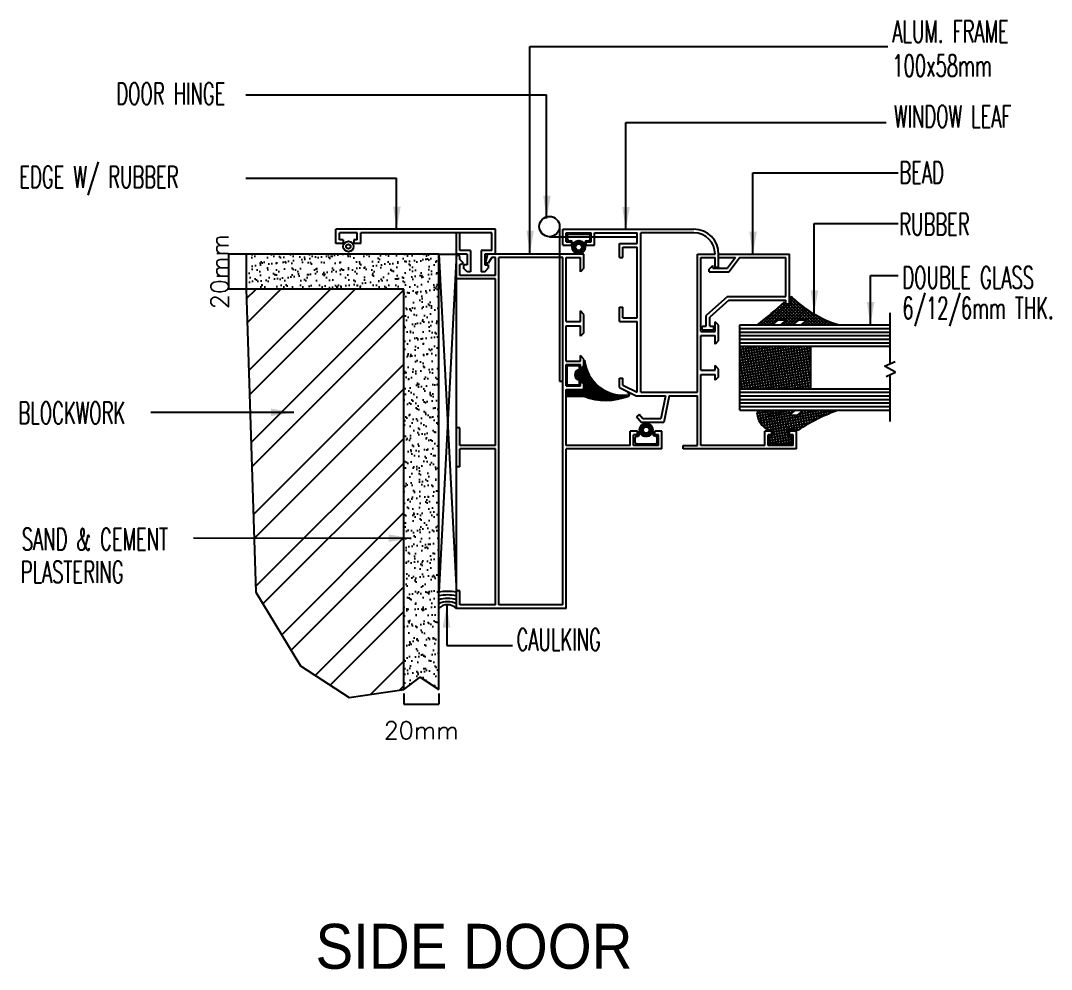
# Model space of a CAD drawing. Extents: x -1710 to 74306, y 106176 to 135285.
# Drawn here: x 68415 to 74306, y 109871 to 115294 of the extents above; entities that cross this region are included whole.
import ezdxf

# ---------------------------------------------------------------- set-up
doc = ezdxf.new("R2010")
doc.units = 0
doc.header["$LTSCALE"] = 1000
doc.header["$MEASUREMENT"] = 0
doc.header["$PDMODE"] = 34
doc.layers.get('0').update_dxf_attribs({"linetype": 'CONTINUOUS'})
doc.layers.get('DEFPOINTS').update_dxf_attribs({"linetype": 'CONTINUOUS'})
for name, color, linetype in [('DIM', 11, 'CONTINUOUS'), ('F-NOTE', 2, 'CONTINUOUS'), ('Hatch', 11, 'CONTINUOUS'), ('TXT1', 2, 'CONTINUOUS'), ('WIN', 2, 'CONTINUOUS')]:
    doc.layers.add(name, color=color, linetype=linetype)
doc.styles.add('BR', font='BR.SHX')
doc.styles.add('ROMANS', font='ROMANS.SHX', dxfattribs={"height": 100})
doc.styles.add('TTXT', font='swisse.ttf', dxfattribs={"width": 0.6})
doc.dimstyles.new('R', dxfattribs={"dimscale": 0, "dimtxt": 0.275, "dimasz": 0.08, "dimexe": 0.05, "dimexo": 0.05, "dimgap": 0.04, "dimtad": 1, "dimdec": 0, "dimlfac": 1000, "dimzin": 0, "dimdsep": 46, "dimtxsty": 'BR', "dimblk1": 'ARCHTICK', "dimblk2": 'ARCHTICK', "dimsah": 1, "dimcen": 0.3, "dimdle": 0.05, "dimclrd": 4, "dimclre": 4, "dimclrt": 7, "dimadec": 0, "dimazin": 0, "dimtfac": 1.5, "dimtdec": 4, "dimtofl": 0, "dimtmove": 2, "dimatfit": 3, "dimldrblk": 'ARCHTICK', "dimfxl": 0, "dimtolj": 1, "dimtzin": 0, "dimarcsym": 0})
pattern_1 = [(10, (22852.7, 152679.206), (-2.6047227, 14.7721163), []), (100, (22852.7, 152679.206), (-14.7721163, -2.6047227), [])]

# ---------------------------------------------------------------- blocks, each defined once
blk = doc.blocks.new('*X97')
at = {"color": 0}
for p, q in [((326.10477, 435.44204), (326.10661, 435.44388)), ((326.10477, 435.44187), (326.10678, 435.44387)), ((326.10478, 435.44223), (326.10642, 435.44386)), ((326.10479, 435.44171), (326.10694, 435.44385)), ((326.10482, 435.44156), (326.10708, 435.44382)), ((326.10482, 435.44245), (326.1062, 435.44382)), ((326.10491, 435.44271), (326.10594, 435.44374)), ((326.10582, 435.44235), (326.1051, 435.44307)), ((326.10513, 435.44311), (326.10554, 435.44351)), ((326.10588, 435.44247), (326.10518, 435.44317)), ((326.10595, 435.44257), (326.10526, 435.44326)), ((326.10604, 435.44266), (326.10535, 435.44335)), ((326.10613, 435.44274), (326.10544, 435.44344)), ((326.10625, 435.44281), (326.10554, 435.44351)), ((326.10637, 435.44286), (326.10564, 435.44359)), ((326.10652, 435.44289), (326.10576, 435.44365)), ((326.10668, 435.4429), (326.10587, 435.44371)), ((326.10689, 435.44287), (326.106, 435.44376)), ((326.10845, 435.44149), (326.10613, 435.4438)), ((326.10624, 435.44281), (326.10722, 435.44379)), ((326.10848, 435.44163), (326.10627, 435.44384)), ((326.10851, 435.44178), (326.10643, 435.44386)), ((326.1065, 435.44289), (326.10735, 435.44374)), ((326.10852, 435.44195), (326.10659, 435.44388)), ((326.10669, 435.4429), (326.10747, 435.44368)), ((326.10852, 435.44213), (326.10677, 435.44387)), ((326.10685, 435.44288), (326.10759, 435.44362)), ((326.10849, 435.44233), (326.10697, 435.44385)), ((326.10698, 435.44284), (326.1077, 435.44355)), ((326.1071, 435.44278), (326.1078, 435.44348)), ((326.1072, 435.44271), (326.1079, 435.4434)), ((326.10844, 435.44256), (326.10721, 435.44379)), ((326.1073, 435.44262), (326.10799, 435.44331)), ((326.10738, 435.44253), (326.10807, 435.44322)), ((326.10744, 435.44242), (326.10815, 435.44312)), ((326.10831, 435.44286), (326.10751, 435.44367)), ((326.10663, 435.44013), (326.10477, 435.44199)), ((326.1068, 435.44013), (326.10478, 435.44216)), ((326.10644, 435.44014), (326.10478, 435.4418)), ((326.10696, 435.44015), (326.1048, 435.44231)), ((326.10623, 435.44017), (326.10482, 435.44159)), ((326.1071, 435.44018), (326.10483, 435.44246)), ((326.10486, 435.44142), (326.10584, 435.4424)), ((326.10582, 435.44164), (326.10487, 435.4426)), ((326.10598, 435.44025), (326.10489, 435.44133)), ((326.10491, 435.44129), (326.10576, 435.44214)), ((326.10575, 435.44189), (326.10492, 435.44272)), ((326.10496, 435.44117), (326.10575, 435.44196)), ((326.10575, 435.44207), (326.10497, 435.44285)), ((326.10502, 435.44106), (326.10577, 435.4418)), ((326.10577, 435.44222), (326.10503, 435.44296)), ((326.10561, 435.44043), (326.10508, 435.44097)), ((326.10509, 435.44095), (326.10581, 435.44167)), ((326.10517, 435.44085), (326.10587, 435.44155)), ((326.10525, 435.44075), (326.10594, 435.44144)), ((326.10533, 435.44066), (326.10602, 435.44135)), ((326.10543, 435.44058), (326.10612, 435.44127)), ((326.10552, 435.4405), (326.10623, 435.4412)), ((326.10563, 435.44042), (326.10635, 435.44115)), ((326.10574, 435.44036), (326.10649, 435.44111)), ((326.10586, 435.4403), (326.10666, 435.4411)), ((326.10598, 435.44025), (326.10686, 435.44113)), ((326.10611, 435.4402), (326.10722, 435.4413)), ((326.10626, 435.44017), (326.10848, 435.44239)), ((326.10724, 435.44022), (326.10629, 435.44117)), ((326.10641, 435.44014), (326.10851, 435.44224)), ((326.10737, 435.44027), (326.10653, 435.44111)), ((326.10657, 435.44013), (326.10852, 435.44208)), ((326.10749, 435.44033), (326.10671, 435.4411)), ((326.10675, 435.44013), (326.10852, 435.4419)), ((326.1076, 435.44039), (326.10687, 435.44113)), ((326.10694, 435.44015), (326.1085, 435.4417)), ((326.10771, 435.44046), (326.107, 435.44117)), ((326.10781, 435.44053), (326.10711, 435.44123)), ((326.10717, 435.4402), (326.10845, 435.44147)), ((326.10791, 435.44061), (326.10722, 435.44131)), ((326.108, 435.4407), (326.10731, 435.44139)), ((326.10734, 435.44143), (326.10844, 435.44253)), ((326.10808, 435.44079), (326.10739, 435.44149)), ((326.10816, 435.44089), (326.10745, 435.4416)), ((326.10746, 435.44031), (326.10834, 435.44119)), ((326.1075, 435.44229), (326.10822, 435.44302)), ((326.10823, 435.441), (326.1075, 435.44173)), ((326.10841, 435.44135), (326.10751, 435.44225)), ((326.10752, 435.44178), (326.1084, 435.44266)), ((326.10753, 435.44215), (326.10829, 435.44291)), ((326.1083, 435.44111), (326.10754, 435.44187)), ((326.10755, 435.44199), (326.10835, 435.44279)), ((326.10836, 435.44123), (326.10755, 435.44204))]:
    blk.add_line(p, q, dxfattribs=at)
blk = doc.blocks.new('_ARCHTICK')
at = {"color": 0, "linetype": 'ByBlock', "const_width": 0.15}
blk.add_lwpolyline([(-0.5, -0.5), (0.5, 0.5)], dxfattribs=at)
blk = doc.blocks.new('*D109')
at = {"layer": 'DEFPOINTS', "color": 0}
for p in [(69702.9, 113959.1), (69602.7, 113759.1), (69702.9, 113759.1)]:
    blk.add_point(p, dxfattribs=at)
at = {"layer": 'DIM', "color": 4, "lineweight": -2}
for p, q in [((69702.9, 113959.1), (69602.6, 113959.1)), ((69602.7, 113959.2), (69602.7, 113759.1)), ((69702.9, 113759.1), (69602.6, 113759.1))]:
    blk.add_line(p, q, dxfattribs=at)
at = {"layer": 'DIM', "color": 4, "lineweight": -2, "xscale": 0.08, "yscale": 0.08, "zscale": 0.08}
for p, rotation in [((69602.7, 113959.1), 90), ((69602.7, 113759.1), 270)]:
    blk.add_blockref('_ARCHTICK', p, dxfattribs=dict(at, rotation=rotation))
at = {"layer": 'DIM', "color": 7, "insert": (69552.6, 113859.1), "char_height": 100, "attachment_point": 5, "rotation": 90, "style": 'ROMANS'}
blk.add_mtext('\\A1;20mm', dxfattribs=at)
blk = doc.blocks.new('*D110')
at = {"layer": 'DEFPOINTS', "color": 0}
for p in [(70604.5, 111447.1), (70804.5, 111447.1), (70804.5, 111387.1)]:
    blk.add_point(p, dxfattribs=at)
at = {"layer": 'DIM', "color": 4, "lineweight": -2}
for p, q in [((70604.5, 111447.1), (70604.5, 111387.1)), ((70804.5, 111447.1), (70804.5, 111387.1)), ((70604.4, 111387.1), (70804.5, 111387.1))]:
    blk.add_line(p, q, dxfattribs=at)
at = {"layer": 'DIM', "color": 4, "lineweight": -2, "xscale": 0.08, "yscale": 0.08, "zscale": 0.08, "rotation": 180}
blk.add_blockref('_ARCHTICK', (70604.5, 111387.1), dxfattribs=at)
at = {"layer": 'DIM', "color": 4, "lineweight": -2, "xscale": 0.08, "yscale": 0.08, "zscale": 0.08}
blk.add_blockref('_ARCHTICK', (70804.5, 111387.1), dxfattribs=at)
at = {"layer": 'DIM', "color": 7, "insert": (70704.5, 111237), "char_height": 100, "attachment_point": 5, "style": 'ROMANS'}
blk.add_mtext('\\A1;20mm', dxfattribs=at)
blk = doc.blocks.new('*X96')
at = {"color": 0}
for p, q in [((326.05319, 435.46099), (326.05513, 435.46293)), ((326.05319, 435.46117), (326.05495, 435.46293)), ((326.05522, 435.45919), (326.05319, 435.46121)), ((326.05505, 435.45918), (326.05319, 435.46104)), ((326.0532, 435.46083), (326.05529, 435.46292)), ((326.05486, 435.45919), (326.0532, 435.46085)), ((326.05321, 435.46137), (326.05475, 435.46291)), ((326.05537, 435.45921), (326.05321, 435.46137)), ((326.05323, 435.46068), (326.05544, 435.46289)), ((326.05552, 435.45924), (326.05324, 435.46151)), ((326.05465, 435.45923), (326.05324, 435.46064)), ((326.05326, 435.46054), (326.05559, 435.46286)), ((326.05327, 435.4616), (326.05452, 435.46285)), ((326.05424, 435.4607), (326.05328, 435.46165)), ((326.05331, 435.4604), (326.05419, 435.46129)), ((326.05417, 435.46094), (326.05333, 435.46178)), ((326.05336, 435.46028), (326.05416, 435.46108)), ((326.05339, 435.4619), (326.05422, 435.46274)), ((326.05417, 435.46112), (326.05339, 435.4619)), ((326.05342, 435.46016), (326.05417, 435.46092)), ((326.05419, 435.46128), (326.05345, 435.46202)), ((326.05348, 435.46005), (326.05421, 435.46078)), ((326.05423, 435.46141), (326.05352, 435.46212)), ((326.05355, 435.45994), (326.05426, 435.46065)), ((326.05429, 435.46153), (326.0536, 435.46222)), ((326.05363, 435.45985), (326.05433, 435.46054)), ((326.05437, 435.46163), (326.05368, 435.46232)), ((326.05445, 435.46172), (326.05376, 435.46241)), ((326.05455, 435.4618), (326.05386, 435.46249)), ((326.05466, 435.46186), (326.05396, 435.46257)), ((326.05479, 435.46192), (326.05406, 435.46264)), ((326.05493, 435.46195), (326.05417, 435.46271)), ((326.0551, 435.46196), (326.05429, 435.46277)), ((326.05531, 435.46192), (326.05442, 435.46282)), ((326.05687, 435.46054), (326.05455, 435.46286)), ((326.05462, 435.45924), (326.05689, 435.46151)), ((326.0569, 435.46069), (326.05469, 435.4629)), ((326.05476, 435.45921), (326.05692, 435.46136)), ((326.05483, 435.46193), (326.05572, 435.46282)), ((326.05693, 435.46084), (326.05484, 435.46292)), ((326.05492, 435.45919), (326.05693, 435.4612)), ((326.05694, 435.461), (326.05501, 435.46293)), ((326.05504, 435.46196), (326.05584, 435.46276)), ((326.05509, 435.45918), (326.05694, 435.46103)), ((326.05694, 435.46118), (326.05519, 435.46293)), ((326.0552, 435.46195), (326.05596, 435.4627)), ((326.05528, 435.45919), (326.05693, 435.46084)), ((326.05535, 435.46191), (326.05607, 435.46264)), ((326.05691, 435.46138), (326.05539, 435.46291)), ((326.05547, 435.46186), (326.05618, 435.46257)), ((326.05549, 435.45923), (326.05689, 435.46063)), ((326.05558, 435.46179), (326.05628, 435.46249)), ((326.05685, 435.46162), (326.05562, 435.46285)), ((326.05568, 435.46172), (326.05637, 435.46241)), ((326.05576, 435.46162), (326.05646, 435.46232)), ((326.0565, 435.45985), (326.0558, 435.46055)), ((326.05584, 435.46152), (326.05654, 435.46222)), ((326.05658, 435.45995), (326.05587, 435.46066)), ((326.05588, 435.46068), (326.05685, 435.46164)), ((326.0559, 435.4614), (326.05661, 435.46212)), ((326.05673, 435.46192), (326.05592, 435.46273)), ((326.05665, 435.46005), (326.05592, 435.46078)), ((326.05682, 435.46041), (326.05593, 435.4613)), ((326.05594, 435.46127), (326.05668, 435.46201)), ((326.05671, 435.46017), (326.05595, 435.46093)), ((326.05596, 435.46111), (326.05674, 435.46189)), ((326.05596, 435.46093), (326.0568, 435.46177)), ((326.05677, 435.46028), (326.05596, 435.46109)), ((326.05439, 435.45931), (326.05331, 435.46038)), ((326.05402, 435.4595), (326.0535, 435.46002)), ((326.05372, 435.45975), (326.05441, 435.46044)), ((326.05381, 435.45967), (326.0545, 435.46036)), ((326.0539, 435.45959), (326.0546, 435.46029)), ((326.054, 435.45951), (326.05472, 435.46023)), ((326.05411, 435.45944), (326.05485, 435.46018)), ((326.05423, 435.45938), (326.05501, 435.46016)), ((326.05435, 435.45932), (326.05519, 435.46017)), ((326.05448, 435.45928), (326.05544, 435.46024)), ((326.05566, 435.45928), (326.0547, 435.46023)), ((326.05579, 435.45933), (326.05495, 435.46017)), ((326.05591, 435.45938), (326.05513, 435.46016)), ((326.05602, 435.45944), (326.05528, 435.46018)), ((326.05613, 435.45951), (326.05541, 435.46023)), ((326.05623, 435.45959), (326.05553, 435.46029)), ((326.05633, 435.45967), (326.05563, 435.46036)), ((326.05642, 435.45976), (326.05573, 435.46045)), ((326.05575, 435.45931), (326.05681, 435.46037)), ((326.05613, 435.45952), (326.05661, 435.45999))]:
    blk.add_line(p, q, dxfattribs=at)
blk = doc.blocks.new('*X95')
at = {"color": 0}
for p, q in [((326.08479, 435.51517), (326.08469, 435.51527)), ((326.08469, 435.51477), (326.08487, 435.51494)), ((326.08525, 435.51383), (326.08469, 435.51439)), ((326.08469, 435.51389), (326.08509, 435.51428)), ((326.08469, 435.513), (326.08532, 435.51363)), ((326.08581, 435.51238), (326.08469, 435.51351)), ((326.08469, 435.51212), (326.08557, 435.51299)), ((326.08654, 435.51077), (326.08469, 435.51262)), ((326.08469, 435.51123), (326.08582, 435.51236)), ((326.08469, 435.51035), (326.08609, 435.51175)), ((326.08751, 435.50892), (326.08469, 435.51174)), ((326.08469, 435.50947), (326.08637, 435.51114)), ((326.08897, 435.50657), (326.08469, 435.51085)), ((326.08469, 435.50858), (326.08665, 435.51054)), ((326.09272, 435.50194), (326.08469, 435.50997)), ((326.08469, 435.5077), (326.08695, 435.50996)), ((326.08469, 435.50681), (326.08726, 435.50938)), ((326.09184, 435.50194), (326.08469, 435.50909)), ((326.08469, 435.50593), (326.08757, 435.50881)), ((326.09095, 435.50194), (326.08469, 435.5082)), ((326.08581, 435.5062), (326.08469, 435.50732)), ((326.08615, 435.50651), (326.0879, 435.50825)), ((326.08615, 435.50562), (326.08823, 435.5077)), ((326.08615, 435.50474), (326.08858, 435.50717)), ((326.08469, 435.50239), (326.08893, 435.50663)), ((326.08541, 435.50571), (326.08469, 435.50644)), ((326.08469, 435.50151), (326.08929, 435.50611)), ((326.08469, 435.50505), (326.08565, 435.50601)), ((326.08469, 435.50063), (326.08966, 435.5056)), ((326.08501, 435.50523), (326.08469, 435.50555)), ((326.08469, 435.49974), (326.09004, 435.5051)), ((326.09072, 435.49953), (326.08608, 435.50416)), ((326.08611, 435.50028), (326.09043, 435.5046)), ((326.09025, 435.50176), (326.08615, 435.50586)), ((326.09025, 435.50087), (326.08615, 435.50497)), ((326.08604, 435.50066), (326.08469, 435.50202)), ((326.08469, 435.49621), (326.09025, 435.50177)), ((326.08948, 435.49811), (326.08488, 435.50271)), ((326.08989, 435.49858), (326.08528, 435.50319)), ((326.0903, 435.49906), (326.08568, 435.50368)), ((326.08611, 435.4994), (326.09083, 435.50411)), ((326.08611, 435.49851), (326.09123, 435.50363)), ((326.09042, 435.50194), (326.09165, 435.50316)), ((326.09131, 435.50194), (326.09207, 435.5027)), ((326.09219, 435.50194), (326.0925, 435.50225)), ((326.08565, 435.50018), (326.08469, 435.50113)), ((326.08469, 435.49532), (326.09025, 435.50088)), ((326.08525, 435.49969), (326.08469, 435.50025)), ((326.08469, 435.49444), (326.09031, 435.50006)), ((326.08469, 435.49356), (326.09114, 435.50001)), ((326.08485, 435.49921), (326.08469, 435.49936)), ((326.08907, 435.49764), (326.08611, 435.50059)), ((326.08866, 435.49717), (326.08611, 435.49971)), ((326.08825, 435.49669), (326.08611, 435.49883)), ((326.09113, 435.49999), (326.09106, 435.50006)), ((326.08621, 435.49431), (326.08469, 435.49583)), ((326.08662, 435.49479), (326.08472, 435.49669)), ((326.08702, 435.49527), (326.08512, 435.49717)), ((326.08743, 435.49574), (326.08551, 435.49766)), ((326.08784, 435.49622), (326.08591, 435.49814)), ((326.08581, 435.49383), (326.08469, 435.49494)), ((326.0854, 435.49335), (326.08469, 435.49406)), ((326.08469, 435.49267), (326.08557, 435.49355)), ((326.085, 435.49287), (326.08469, 435.49318))]:
    blk.add_line(p, q, dxfattribs=at)

msp = doc.modelspace()

# ---------------------------------------------------------------- hatches: boundary and pattern name
at = {"layer": 'Hatch', "linetype": 'Continuous'}
h = msp.add_hatch(dxfattribs=at)
h.set_pattern_fill('AR-SAND', color=4, scale=35, style=0)
h.set_pattern_definition([(37.5, (-7261.466, 154682.193), (-2.204768, 67.438832), [0, -53.2, 0, -59.5, 0, -56.875]), (7.5, (-7261.47, 154682.19), (61.942185, 98.77511), [0, -28.7, 0, -47.95, 0, -18.375]), (327.5, (-7304.516, 154682.193), (108.994965, 0.198067), [0, -17.5, 0, -63, 0, -82.25]), (317.5, (-7304.52, 154682.19), (105.21443, 30.71864), [0, -8.75, 0, -41.3, 0, -47.25])])
h.paths.add_polyline_path([(70804.456, 113959.1059), (69702.9238, 113959.1059), (69702.9238, 113759.1059), (70604.456, 113759.1059), (70604.456, 111471.3255), (70697.8769, 111542.0101), (70804.456, 111471.3255)])
h = msp.add_hatch(dxfattribs=at)
h.set_pattern_fill('ANSI32', color=4, scale=800, style=0)
h.set_pattern_definition([(45, (-7261.47, 154682.2), (-212.132, 212.132), []), (45, (-7120.04, 154682.2), (-212.132, 212.132), [])])
h.paths.add_polyline_path([(70604.456, 113759.1059), (69702.9238, 113759.1059), (69758.5594, 112027.4325), (70014.7369, 111606.0218), (70292.2625, 111424.6552), (70604.456, 111471.3255)])
h = msp.add_hatch(dxfattribs=at)
h.set_pattern_fill('NET', color=21, scale=120, angle=370, style=0)
h.set_pattern_definition(pattern_1)
h.paths.add_polyline_path([(72525.706, 113432.6059), (72525.706, 113189.6059), (72930.706, 113189.6059), (72930.706, 113432.6059)])
h = msp.add_hatch(dxfattribs=at)
h.set_pattern_fill('NET', color=11, scale=50, angle=135, style=0)
h.set_pattern_definition([(135, (29132.6147, 153238.287), (-4.4194174, -4.4194174), []), (225, (29132.6147, 153238.287), (4.4194174, -4.4194174), [])])
h.paths.add_polyline_path([(71539.3588, 113146.5251), (71634.706, 113146.5251, 0.19060795), (71888.2041, 113147.6699, 0.230182851), (71894.1489, 113154.2304, -0.424819431), (71637.6574, 113353.0359), (71637.6574, 113317.7838), (71615.0944, 113295.2208), (71609.3985, 113295.2208), (71609.3985, 113300.1582, 0.855413064), (71609.8149, 113238.3074), (71619.6711, 113238.3074), (71637.6574, 113220.3211), (71637.6574, 113180.4922), (71539.3588, 113180.4922)])
h = msp.add_hatch(dxfattribs=at)
h.set_pattern_fill('NET', color=21, scale=120, angle=370, style=0)
h.set_pattern_definition(pattern_1)
h.paths.add_polyline_path([(72693.9539, 112872.8384), (72823.2081, 112872.8384), (72823.2081, 112920.7694), (72801.6409, 112920.7694), (72801.6409, 112952.5894), (72858.4798, 112952.5894, -0.06753959), (73092.706, 113068.1059), (72891.6113, 113068.1059), (72855.641, 113038.5152), (72807.8289, 113038.5152), (72843.7992, 113068.1059), (72626.956, 113068.1059, 0.423328226), (72712.8656, 112949.1136), (72712.8656, 112920.7694), (72693.9539, 112920.7694)])

# ---------------------------------------------------------------- linework, layer by layer
for p, q in [((71495.4042, 114116.5075), (71495.4042, 113233.127)), ((71495.4042, 113233.127), (71513.206, 113233.127))]:
    msp.add_line(p, q)
msp.add_circle((71437.4093, 114116.5075), 57.9949)
at = {"layer": 'Hatch', "color": 4}
for p, q in [((71325.8509, 115146.33), (73371.9553, 115146.33)), ((71325.8509, 113964.1173), (71325.8509, 115146.33)), ((69700.9812, 114869.82), (71421.2546, 114869.82)), ((71421.2546, 114163.2334), (71421.2546, 114869.82)), ((71873.5525, 114099.0049), (71873.5525, 114710.9911)), ((71873.5525, 114710.9911), (73360.9965, 114710.9911)), ((72599.8903, 113957.3729), (72599.8903, 114422.8465)), ((72599.8903, 114422.8465), (73429.6921, 114422.8465)), ((69700.9812, 114393.6297), (70563.8653, 114393.6297)), ((70563.8653, 114100.8559), (70563.8653, 114393.6297)), ((72950.4197, 114133.5218), (73429.6921, 114133.5218)), ((72950.4197, 113622.4984), (72950.4197, 114133.5218)), ((73271.5565, 113836.7162), (73429.6921, 113836.7162)), ((73271.5565, 113556.0171), (73271.5565, 113836.7162)), ((69975.6567, 113053.4929), (69158.7505, 113053.4929)), ((70647.4511, 112334.309), (69402.9958, 112334.9321)), ((70850.4453, 111953.5639), (70850.4453, 111723.0614)), ((70850.4453, 111723.0614), (71226.4397, 111723.0614))]:
    msp.add_line(p, q, dxfattribs=at)
at = {"layer": 'Hatch'}
for p, q in [((70905.706, 113959.1059), (70804.456, 112026.5441)), ((70804.456, 113959.1059), (70905.706, 112026.3191)), ((71538.9361, 113322.2422), (71609.3985, 113322.2422)), ((71538.9361, 113211.2859), (71538.9361, 113322.2422)), ((71609.3985, 113295.2208), (71609.3985, 113322.2422)), ((71609.3985, 113295.2208), (71615.0944, 113295.2208)), ((71637.6574, 113317.7838), (71615.0944, 113295.2208)), ((71637.6574, 113353.0359), (71637.6574, 113317.7838)), ((71609.8141, 113211.2859), (71609.8141, 113238.3074)), ((71609.8141, 113238.3074), (71619.6711, 113238.3074)), ((71637.6574, 113220.3211), (71619.6711, 113238.3074)), ((71538.9361, 113211.2859), (71609.8141, 113211.2859)), ((71539.3588, 113146.5251), (71539.3588, 113180.4922)), ((71539.3588, 113180.4922), (71637.6574, 113180.4922)), ((71637.6574, 113180.4922), (71637.6574, 113220.3211)), ((71539.3588, 113146.5251), (71634.706, 113146.5251)), ((71881.6658, 113169.4134), (71888.5864, 113166.2967))]:
    msp.add_line(p, q, dxfattribs=at)
for points in [[(71604.331, 114036.6692, -1), (71604.331, 113960.7042, -1)], [(71604.331, 114016.9179, -1), (71604.331, 113980.4555, -1)], [(71990.2433, 112992.1384, -1), (71990.2433, 112916.1734, -1)], [(71990.2433, 112972.3871, -1), (71990.2433, 112935.9247, -1)]]:
    msp.add_lwpolyline(points, format="xyb", close=True, dxfattribs=at)
msp.add_lwpolyline([(69702.9238, 113959.1059), (69702.9238, 113759.1059), (69758.5594, 112027.4325), (70014.7369, 111606.0218), (70292.2625, 111424.6552), (70604.456, 111471.3255), (70697.8769, 111542.0101), (70804.456, 111471.3255)], dxfattribs=at)
msp.add_circle((71614.456, 113269.2654), 8.0078, dxfattribs=at)
for centre, radius, start, end in [((71614.456, 113269.2654), 31.304, 99.29744625, 261.47250349), ((71861.7832, 113377.334), 225.439, 186.18742307, 278.25433671), ((71760.0081, 113467.504), 344.5694, 248.67557467, 291.84035242), ((71884.4287, 113157.0647), 10.125, 291.84035242, 65.75528677), ((70854.5013, 111765.5896), 265.7099, 78.88906158, 100.8562366), ((70854.5013, 111765.5896), 245.4599, 77.95924093, 101.76414827), ((70854.5773, 111812.5007), 178.3717, 73.3429891, 106.31949259), ((70854.6968, 111859.8962), 112.377, 63.00508757, 116.55608069), ((70854.7836, 111882.5574), 72.4592, 45.35005094, 133.99248907)]:
    msp.add_arc(centre, radius, start, end, dxfattribs=at)
at = {"layer": 'WIN'}
for p, q in [((71128.456, 114100.8559), (70217.206, 114100.8559)), ((70217.206, 114019.8559), (70217.206, 114100.8559)), ((70237.456, 114040.1059), (70237.456, 114080.6059)), ((70338.706, 114080.6059), (70237.456, 114080.6059)), ((70338.706, 114040.1059), (70338.706, 114080.6059)), ((70358.956, 114019.8559), (70358.956, 114080.6059)), ((71108.206, 114080.6059), (70358.956, 114080.6059)), ((70905.706, 113959.1059), (70905.706, 114080.6059)), ((70925.956, 113979.3559), (70925.956, 114080.6059)), ((71108.206, 113979.3559), (71108.206, 114080.6059)), ((71128.456, 113959.1059), (71128.456, 114100.8559)), ((71513.206, 114100.8559), (72262.456, 114100.8559)), ((71513.206, 114009.7309), (71513.206, 114100.8559)), ((71533.456, 114029.9809), (71533.456, 114080.6059)), ((71533.456, 114080.6059), (71675.206, 114080.6059)), ((71540.2463, 114045.3342), (71540.2463, 114063.1613)), ((71550.3713, 114073.2863), (71659.3403, 114073.2863)), ((71669.4653, 114045.3342), (71669.4653, 114063.1613)), ((71675.206, 114029.9809), (71675.206, 114080.6059)), ((71695.456, 114080.6059), (71938.456, 114080.6059)), ((71695.456, 114009.7309), (71695.456, 114080.6059)), ((71938.456, 114019.8559), (71938.456, 114080.6059)), ((72262.456, 114080.6059), (71958.706, 114080.6059)), ((71958.706, 113169.3559), (71958.706, 114080.6059)), ((70257.706, 114019.8559), (70217.206, 114019.8559)), ((70257.706, 114040.1059), (70237.456, 114040.1059)), ((70257.706, 114040.1059), (70257.706, 114019.8559)), ((70338.706, 114040.1059), (70318.456, 114040.1059)), ((70318.456, 114040.1059), (70318.456, 114019.8559)), ((70358.956, 114019.8559), (70318.456, 114019.8559)), ((71437.4093, 114058.5127), (71938.456, 114058.5127)), ((71513.206, 114009.7309), (71563.831, 114009.7309)), ((71533.456, 114029.9809), (71563.831, 114029.9809)), ((71550.3713, 114035.2092), (71557.8901, 114035.2092)), ((71563.831, 114029.9809), (71563.831, 114009.7309)), ((71568.0151, 114025.0842), (71568.0151, 114009.7309)), ((71640.1328, 114025.0842), (71640.1328, 114009.7309)), ((71644.831, 114029.9809), (71675.206, 114029.9809)), ((71644.831, 114029.9809), (71644.831, 114009.7309)), ((71644.831, 114009.7309), (71695.456, 114009.7309)), ((71650.2578, 114035.2092), (71659.3403, 114035.2092)), ((71837.206, 114019.8559), (71938.456, 114019.8559)), ((71837.206, 113938.8559), (71837.206, 114019.8559)), ((70905.706, 113817.3559), (70905.706, 113959.1059)), ((70966.456, 113959.1059), (70905.706, 113959.1059)), ((70986.706, 113979.3559), (70925.956, 113979.3559)), ((70966.456, 113959.1059), (70966.456, 113898.3559)), ((70986.706, 113979.3559), (70986.706, 113857.8559)), ((71047.456, 113979.3559), (71047.456, 113857.8559)), ((71108.206, 113979.3559), (71047.456, 113979.3559)), ((71067.706, 113959.1059), (71067.706, 113898.3559)), ((71634.706, 113959.1059), (71067.706, 113959.1059)), ((71071.2984, 113908.0922), (71085.8628, 113959.1059)), ((71634.706, 113878.1059), (71634.706, 113959.1059)), ((71857.456, 113999.6059), (71938.456, 113999.6059)), ((71857.456, 113938.8559), (71857.456, 113999.6059)), ((71938.456, 113594.6059), (71938.456, 113999.6059)), ((72282.706, 113959.1059), (72383.956, 113959.1059)), ((72282.706, 113169.3559), (72282.706, 113959.1059)), ((72404.206, 113884.0847), (72404.206, 113959.1059)), ((72404.206, 113959.1059), (72809.206, 113959.1059)), ((72809.206, 113675.6059), (72809.206, 113959.1059)), ((70925.956, 113927.444), (70925.956, 113938.8559)), ((70946.1009, 113906.7754), (70925.956, 113927.444)), ((70925.956, 113899.4477), (70946.1009, 113906.7754)), ((70925.956, 113837.6059), (70925.956, 113899.4477)), ((70966.456, 113898.3559), (70946.206, 113898.3559)), ((70946.206, 113898.3559), (70946.206, 113878.1059)), ((71067.706, 113898.3559), (71087.956, 113898.3559)), ((71087.8092, 113908.0922), (71071.2984, 113908.0922)), ((71108.206, 113938.8559), (71087.8092, 113908.0922)), ((71087.956, 113898.3559), (71087.956, 113878.1059)), ((71128.456, 113938.8559), (71108.206, 113938.8559)), ((71128.456, 113837.6059), (71128.456, 113938.8559)), ((71513.206, 113938.8559), (71148.706, 113938.8559)), ((71148.706, 111954.3559), (71148.706, 113938.8559)), ((71513.206, 111954.3559), (71513.206, 113938.8559)), ((71533.456, 113938.8559), (71614.456, 113938.8559)), ((71533.456, 113574.3559), (71533.456, 113938.8559)), ((71614.456, 113857.8559), (71614.456, 113938.8559)), ((71837.206, 113938.8559), (71857.456, 113938.8559)), ((72302.956, 113938.8559), (72383.956, 113938.8559)), ((72302.956, 113517.6559), (72302.956, 113938.8559)), ((72350.8038, 113873.3628), (72371.0538, 113893.601)), ((72371.0538, 113878.1059), (72371.0538, 113893.601)), ((72383.956, 113884.0847), (72383.956, 113938.8559)), ((72383.956, 113884.0847), (72404.206, 113884.0847)), ((72404.206, 113938.8559), (72500.4495, 113938.8559)), ((72500.4495, 113938.8559), (72455.1676, 113878.1059)), ((72525.706, 113938.8559), (72465.3301, 113857.8559)), ((72525.706, 113938.8559), (72788.956, 113938.8559)), ((72788.956, 113716.1059), (72788.956, 113938.8559)), ((71128.456, 113837.6059), (70925.956, 113837.6059)), ((70966.456, 113857.8559), (70946.206, 113878.1059)), ((70986.706, 113857.8559), (70966.456, 113857.8559)), ((71067.706, 113857.8559), (71047.456, 113857.8559)), ((71067.706, 113857.8559), (71087.956, 113878.1059)), ((71634.706, 113878.1059), (71614.456, 113857.8559)), ((72350.8038, 113857.8559), (72350.8038, 113873.3628)), ((72350.8038, 113857.8559), (72465.3301, 113857.8559)), ((72371.0538, 113878.1059), (72455.1676, 113878.1059)), ((71128.456, 113817.3559), (70905.706, 113817.3559)), ((71128.456, 112865.6059), (71128.456, 113817.3559)), ((72455.1676, 113716.1059), (72333.331, 113608.0376)), ((72455.1676, 113716.1059), (72788.956, 113716.1059)), ((71837.206, 113574.3559), (71837.206, 113655.3559)), ((71837.206, 113655.3559), (71857.456, 113655.3559)), ((71857.456, 113594.6059), (71857.456, 113655.3559)), ((72462.8543, 113695.8559), (72353.581, 113598.9311)), ((72462.8543, 113695.8559), (72788.956, 113695.8559)), ((72788.956, 113675.6059), (72788.956, 113695.8559)), ((72788.956, 113675.6059), (72809.206, 113675.6059)), ((71634.706, 113614.8559), (71614.456, 113635.1059)), ((71614.456, 113574.3559), (71614.456, 113635.1059)), ((71634.706, 113509.5559), (71634.706, 113614.8559)), ((71857.456, 113594.6059), (71938.456, 113594.6059)), ((72333.331, 113547.2876), (72333.331, 113608.0376)), ((72353.581, 113547.2876), (72353.581, 113598.9311)), ((73385.197, 113333.2317), (73385.197, 113622.8991)), ((71533.456, 113574.3559), (71614.456, 113574.3559)), ((71533.456, 113550.0559), (71614.456, 113550.0559)), ((71533.456, 113347.5559), (71533.456, 113550.0559)), ((71614.456, 113489.3059), (71614.456, 113550.0559)), ((71837.206, 113574.3559), (71938.456, 113574.3559)), ((71938.456, 113169.3559), (71938.456, 113574.3559)), ((72309.7181, 113527.0376), (72309.7181, 113547.2876)), ((72309.7181, 113547.2876), (72333.331, 113547.2876)), ((72353.581, 113547.2876), (72377.194, 113547.2876)), ((72377.194, 113527.0376), (72377.194, 113547.2876)), ((72404.206, 113552.1725), (72383.956, 113572.4225)), ((72383.956, 113517.6559), (72383.956, 113572.4225)), ((72404.206, 113464.8326), (72404.206, 113552.1725)), ((72525.706, 113068.1059), (72525.706, 113554.1059)), ((72525.706, 113554.1059), (73385.197, 113554.1059)), ((72525.706, 113533.8559), (73385.197, 113533.8559)), ((72709.1868, 113552.5278), (72746.1104, 113582.9028)), ((72746.1104, 113582.9028), (72793.9224, 113582.9028)), ((72756.9988, 113552.5278), (72793.9224, 113582.9028)), ((72828.9957, 113554.1059), (72864.966, 113583.6967)), ((72864.966, 113583.6967), (72912.7781, 113583.6967)), ((72876.8078, 113554.1059), (72912.7781, 113583.6967)), ((71634.706, 113509.5559), (71614.456, 113489.3059)), ((72302.956, 113517.6559), (72383.956, 113517.6559)), ((72302.956, 113493.3559), (72383.956, 113493.3559)), ((72302.956, 113294.9059), (72302.956, 113493.3559)), ((72309.7181, 113527.0376), (72377.194, 113527.0376)), ((72383.956, 113444.5826), (72383.956, 113493.3559)), ((72525.706, 113513.6059), (73385.197, 113513.6059)), ((72525.706, 113493.3559), (73385.197, 113493.3559)), ((72525.706, 113473.1059), (73385.197, 113473.1059)), ((72404.206, 113464.8326), (72383.956, 113444.5826)), ((72525.706, 113452.8559), (73385.197, 113452.8559)), ((72525.706, 113432.6059), (73385.197, 113432.6059)), ((72930.706, 113189.6059), (72930.706, 113432.6059)), ((71634.706, 113358.7001), (71614.456, 113378.9501)), ((71614.456, 113347.5559), (71614.456, 113378.9501)), ((71634.706, 113321.5808), (71634.706, 113358.7001)), ((71533.456, 113347.5559), (71614.456, 113347.5559)), ((71533.456, 113205.8059), (71533.456, 113327.3059)), ((71533.456, 113327.3059), (71614.456, 113327.3059)), ((71614.456, 113303.8578), (71614.456, 113327.3059)), ((71634.706, 113321.5808), (71614.456, 113303.8578)), ((72302.956, 113294.9059), (72383.956, 113294.9059)), ((72383.956, 113294.9059), (72383.956, 113321.7205)), ((72404.206, 113301.4705), (72383.956, 113321.7205)), ((72404.206, 113258.0579), (72404.206, 113301.4705)), ((73351.6823, 113318.3129), (73413.0836, 113345.6452)), ((73415.0348, 113285.123), (73351.6823, 113318.3129)), ((71837.206, 113250.3559), (71857.456, 113250.3559)), ((71837.206, 113197.3407), (71837.206, 113250.3559)), ((71857.456, 113209.8559), (71857.456, 113250.3559)), ((72302.956, 112865.6059), (72302.956, 113270.6059)), ((72302.956, 113270.6059), (72383.956, 113270.6059)), ((72383.956, 113237.8079), (72383.956, 113270.6059)), ((72404.206, 113258.0579), (72383.956, 113237.8079)), ((73362.3467, 113259.7368), (73415.0348, 113285.123)), ((73385.197, 113002.0116), (73385.197, 113270.7465)), ((71533.456, 113205.8059), (71614.456, 113205.8059)), ((71533.456, 112865.6059), (71533.456, 113185.5559)), ((71533.456, 113185.5559), (71634.706, 113185.5559)), ((71614.456, 113205.8059), (71614.456, 113232.1655)), ((71634.706, 113216.9501), (71614.456, 113232.1655)), ((71634.706, 113185.5559), (71634.706, 113216.9501)), ((71837.206, 113197.3407), (71933.6756, 113149.1059)), ((71857.456, 113209.8559), (71938.456, 113169.3559)), ((72525.706, 113189.6059), (73385.197, 113189.6059)), ((71933.6756, 113149.1059), (72100.055, 113149.1059)), ((71958.706, 113169.3559), (72282.706, 113169.3559)), ((72100.055, 113149.1059), (72073.73, 113017.4809)), ((72120.706, 113149.1059), (72090.331, 112997.2309)), ((72120.706, 113149.1059), (72282.706, 113149.1059)), ((72282.706, 112865.6059), (72282.706, 113149.1059)), ((72525.706, 113169.3559), (73385.197, 113169.3559)), ((72525.706, 113149.1059), (73385.197, 113149.1059)), ((72525.706, 113128.8559), (73385.197, 113128.8559)), ((72525.706, 113108.6059), (73385.197, 113108.6059)), ((72525.706, 113088.3559), (73385.197, 113088.3559)), ((72525.706, 113068.1059), (73385.197, 113068.1059)), ((72688.02, 113036.937), (72724.9436, 113067.312)), ((72735.8321, 113036.937), (72772.7557, 113067.312)), ((72807.8289, 113038.5152), (72843.7992, 113068.1059)), ((72855.641, 113038.5152), (72891.6113, 113068.1059)), ((71950.4032, 113042.821), (71934.8469, 113029.857)), ((71962.0362, 112997.2309), (71934.8469, 113029.857)), ((71971.5206, 113017.4809), (71950.4032, 113042.821)), ((72073.73, 113017.4809), (71971.5206, 113017.4809)), ((72688.02, 113036.937), (72735.8321, 113036.937)), ((72807.8289, 113038.5152), (72855.641, 113038.5152)), ((70905.706, 112744.1059), (70905.706, 112966.8559)), ((70925.956, 112966.8559), (70905.706, 112966.8559)), ((70925.956, 112865.6059), (70925.956, 112966.8559)), ((71897.956, 112865.6059), (71897.956, 112946.6059)), ((71939.7128, 112946.6059), (71897.956, 112946.6059)), ((71939.7128, 112926.3559), (71939.7128, 112946.6059)), ((71952.0396, 112927.6897), (71952.0396, 112946.6059)), ((72090.331, 112997.2309), (71962.0362, 112997.2309)), ((72028.5738, 112930.0327), (72028.5738, 112946.6059)), ((72040.5342, 112926.3559), (72040.5342, 112946.6059)), ((72080.206, 112946.6059), (72040.5342, 112946.6059)), ((72080.206, 112845.3559), (72080.206, 112946.6059)), ((72667.456, 112865.6059), (72667.456, 112946.6059)), ((72707.956, 112946.6059), (72667.456, 112946.6059)), ((72707.956, 112926.3559), (72707.956, 112946.6059)), ((72809.206, 112926.3559), (72809.206, 112946.6059)), ((72849.706, 112946.6059), (72809.206, 112946.6059)), ((72849.706, 112845.3559), (72849.706, 112946.6059)), ((71918.206, 112865.6059), (71918.206, 112926.3559)), ((71939.7128, 112926.3559), (71918.206, 112926.3559)), ((71926.9897, 112883.9316), (71926.9897, 112907.4397)), ((71941.9146, 112917.5647), (71937.1147, 112917.5647)), ((72042.8013, 112919.9077), (72038.6988, 112919.9077)), ((72059.956, 112926.3559), (72040.5342, 112926.3559)), ((72052.9263, 112883.9316), (72052.9263, 112909.7827)), ((72059.956, 112865.6059), (72059.956, 112926.3559)), ((72687.706, 112865.6059), (72687.706, 112926.3559)), ((72707.956, 112926.3559), (72687.706, 112926.3559)), ((72829.456, 112926.3559), (72809.206, 112926.3559)), ((72829.456, 112865.6059), (72829.456, 112926.3559)), ((71128.456, 112865.6059), (70925.956, 112865.6059)), ((70925.956, 112744.1059), (70925.956, 112845.3559)), ((71128.456, 112845.3559), (70925.956, 112845.3559)), ((71128.456, 111954.3559), (71128.456, 112845.3559)), ((71897.956, 112865.6059), (71533.456, 112865.6059)), ((72080.206, 112845.3559), (71533.456, 112845.3559)), ((71533.456, 111934.1059), (71533.456, 112845.3559)), ((72059.956, 112865.6059), (71918.206, 112865.6059)), ((72042.8013, 112873.8066), (71937.1147, 112873.8066)), ((72201.706, 112865.6059), (72282.706, 112865.6059)), ((72201.706, 112845.3559), (72201.706, 112865.6059)), ((72849.706, 112845.3559), (72201.706, 112845.3559)), ((72667.456, 112865.6059), (72302.956, 112865.6059)), ((72829.456, 112865.6059), (72687.706, 112865.6059)), ((70925.956, 112744.1059), (70905.706, 112744.1059)), ((70925.956, 112035.3559), (70905.706, 112035.3559)), ((70905.706, 111934.1059), (70905.706, 112035.3559)), ((70925.956, 111954.3559), (70925.956, 112035.3559)), ((71128.456, 111954.3559), (70925.956, 111954.3559)), ((71513.206, 111954.3559), (71148.706, 111954.3559)), ((71533.456, 111934.1059), (70905.706, 111934.1059))]:
    msp.add_line(p, q, dxfattribs=at)
at = {"layer": 'WIN', "color": 4}
for p, q in [((70804.456, 113959.1059), (69702.9238, 113959.1059)), ((70804.456, 111471.3255), (70804.456, 113959.1059))]:
    msp.add_line(p, q, dxfattribs=at)
at = {"layer": 'WIN', "color": 11}
for p, q in [((70804.456, 113959.1059), (70905.706, 113959.1059)), ((70905.706, 112035.3559), (70905.706, 113817.3559)), ((72818.0943, 113666.7226), (72818.0943, 113718.4701)), ((72780.0678, 113666.7226), (72780.0678, 113685.7309)), ((72780.0678, 113666.7226), (72818.0943, 113666.7226)), ((72712.8656, 112920.7694), (72712.8656, 112949.1136)), ((72858.4798, 112952.5894), (72801.6409, 112952.5894)), ((72801.6409, 112920.7694), (72801.6409, 112952.5894)), ((72693.9539, 112872.8384), (72693.9539, 112920.7694)), ((72693.9539, 112920.7694), (72712.8656, 112920.7694)), ((72823.2081, 112920.7694), (72801.6409, 112920.7694)), ((72823.2081, 112872.8384), (72823.2081, 112920.7694)), ((72823.2081, 112872.8384), (72693.9539, 112872.8384))]:
    msp.add_line(p, q, dxfattribs=at)
at = {"layer": 'WIN', "color": 6}
for p, q in [((70604.456, 113759.1059), (69702.9238, 113759.1059)), ((70604.456, 111471.3255), (70604.456, 113759.1059))]:
    msp.add_line(p, q, dxfattribs=at)
at = {"layer": 'WIN'}
for radius in [29.5878, 13.0033]:
    msp.add_circle((70288.081, 114002.5979), radius, dxfattribs=at)
at = {"layer": 'WIN', "color": 2}
for centre, radius in [((71604.331, 113998.6867), 37.9825), ((71604.331, 113998.6867), 18.2312), ((71990.2433, 112954.1559), 37.9825), ((71990.2433, 112954.1559), 18.2312)]:
    msp.add_circle(centre, radius, dxfattribs=at)
at = {"layer": 'WIN'}
for centre, radius, start, end in [((71550.3713, 114063.1613), 10.125, 90, 180), ((71659.3403, 114063.1613), 10.125, 360, 90), ((72262.456, 113959.1059), 141.75, 0, 90), ((72262.456, 113959.1059), 121.5, 0, 90), ((71550.3713, 114045.3342), 10.125, 180, 270), ((71557.8901, 114025.0842), 10.125, 360, 90), ((71650.2578, 114025.0842), 10.125, 90, 180), ((71659.3403, 114045.3342), 10.125, 270, 360), ((70904.4435, 113937.5934), 21.5495, 3.35863503, 86.64136511), ((71937.1147, 112907.4397), 10.125, 90, 180), ((71937.1147, 112883.9316), 10.125, 180, 270), ((71941.9146, 112927.6897), 10.125, 270.00000004, 360), ((72038.6988, 112930.0327), 10.125, 180, 269.99999996), ((72042.8013, 112909.7827), 10.125, 360, 90), ((72042.8013, 112883.9316), 10.125, 270, 360)]:
    msp.add_arc(centre, radius, start, end, dxfattribs=at)
at = {"layer": 'WIN', "color": 11}
for centre, radius, start, end in [((73285.219, 114187.3333), 661.8445, 225.10642143, 253.08974978), ((68333.4248, 118703.3876), 6704.4398, 309.82174205, 311.54733395), ((72727.5895, 113050.2524), 102.2049, 169.93973698, 261.71698479), ((73401.2306, 112147.3067), 971.1121, 108.52403105, 123.97949332)]:
    msp.add_arc(centre, radius, start, end, dxfattribs=at)
at = {"layer": 'WIN', "color": 2, "linetype": 'Continuous'}
for points in [[(71401.0931, 114293.065), (71444.2904, 114292.5859), (71421.2546, 114163.2334)], [(70543.7038, 114230.6875), (70586.9011, 114230.2084), (70563.8653, 114100.8559)], [(71853.391, 114228.8365), (71896.5884, 114228.3574), (71873.5525, 114099.0049)], [(71305.6893, 114093.9488), (71348.8867, 114093.4698), (71325.8509, 113964.1173)], [(72579.7288, 114087.2044), (72622.9262, 114086.7254), (72599.8903, 113957.3729)], [(72930.2582, 113752.33), (72973.4556, 113751.8509), (72950.4197, 113622.4984)], [(73251.3949, 113685.8486), (73294.5923, 113685.3696), (73271.5565, 113556.0171)], [(69845.8252, 113033.3314), (69846.3042, 113076.5287), (69975.6567, 113053.4929)], [(70517.6195, 112314.1475), (70518.0986, 112357.3449), (70647.4511, 112334.309)], [(70870.6068, 111823.7324), (70827.4094, 111824.2114), (70850.4453, 111953.5639)]]:
    msp.add_solid(points, dxfattribs=at)

# ---------------------------------------------------------------- block references
at = {"layer": 'Hatch', "xscale": -20249.99999999999, "yscale": 20249.99999999999, "zscale": 20250, "rotation": 270}
msp.add_blockref('*X97', (-8746096.1834, -6489660.8909), dxfattribs=at)
at = {"layer": 'Hatch', "color": 21, "linetype": 'Continuous', "xscale": -20249.99999999999, "yscale": 20249.99999999999, "zscale": 20250, "rotation": 270}
msp.add_blockref('*X95', (-8746096.1834, -6489660.8909), dxfattribs=at)
at = {"layer": 'Hatch', "color": 11, "xscale": -20249.99999999999, "yscale": 20249.99999999999, "zscale": 20250, "rotation": 270}
msp.add_blockref('*X96', (-8746096.1834, -6489660.8909), dxfattribs=at)

# ---------------------------------------------------------------- texts
at = {"layer": 'F-NOTE', "color": 2, "style": 'ROMANS', "width": 0.6}
for s, p in [('ALUM. FRAME', (73396.8227, 115168.6516)), ('100x58mm', (73396.8227, 114973.881)), ('DOOR HINGE', (68961.0676, 114813.886)), ('WINDOW LEAF', (73406.4047, 114683.5143)), ('EDGE W/ RUBBER', (68407.3517, 114337.6957)), ('BEAD', (73436.8021, 114362.9805)), ('RUBBER', (73436.7589, 114067.5085)), ('DOUBLE GLASS', (73454.4052, 113763.0591)), ('6/12/6mm THK.', (73454.4052, 113588.2571)), ('BLOCKWORK', (68401.7731, 112989.1455)), ('SAND & CEMENT', (68421.5762, 112267.2801)), ('PLASTERING', (68414.97, 112079.8713)), ('CAULKING', (71249.202, 111693.6897))]:
    msp.add_text(s, height=125, dxfattribs=at).set_placement(p)
at = {"layer": 'TXT1', "color": 6, "style": 'TTXT', "width": 0.9}
msp.add_text(' SIDE DOOR ', height=256.7565, dxfattribs=at).set_placement((70010.5671, 109874.6576))

# ---------------------------------------------------------------- dimensions: what is measured, and where the dimension line sits
at = {"layer": 'DIM'}
dim = msp.add_linear_dim(base=(69602.6745, 113759.1059), p1=(69702.9238, 113959.1059), p2=(69702.9238, 113759.1059), angle=90, text='20mm', dimstyle='R', override={"dimscale": 1, "dimtxt": 0.175, "dimtxsty": 'ROMANS'}, dxfattribs=at)
dim.commit()
dim.dimension.update_dxf_attribs({"geometry": '*D109', "text_midpoint": (69552.5645, 113859.1059)})
dim = msp.add_linear_dim(base=(70804.456, 111387.1016), p1=(70604.456, 111447.117), p2=(70804.456, 111447.117), text='20mm', dimstyle='R', override={"dimscale": 1, "dimtxt": 0.175, "dimtxsty": 'ROMANS'}, dxfattribs=at)
dim.commit()
dim.dimension.update_dxf_attribs({"geometry": '*D110', "text_midpoint": (70704.456, 111236.9916)})

doc.saveas('drawing.dxf')
